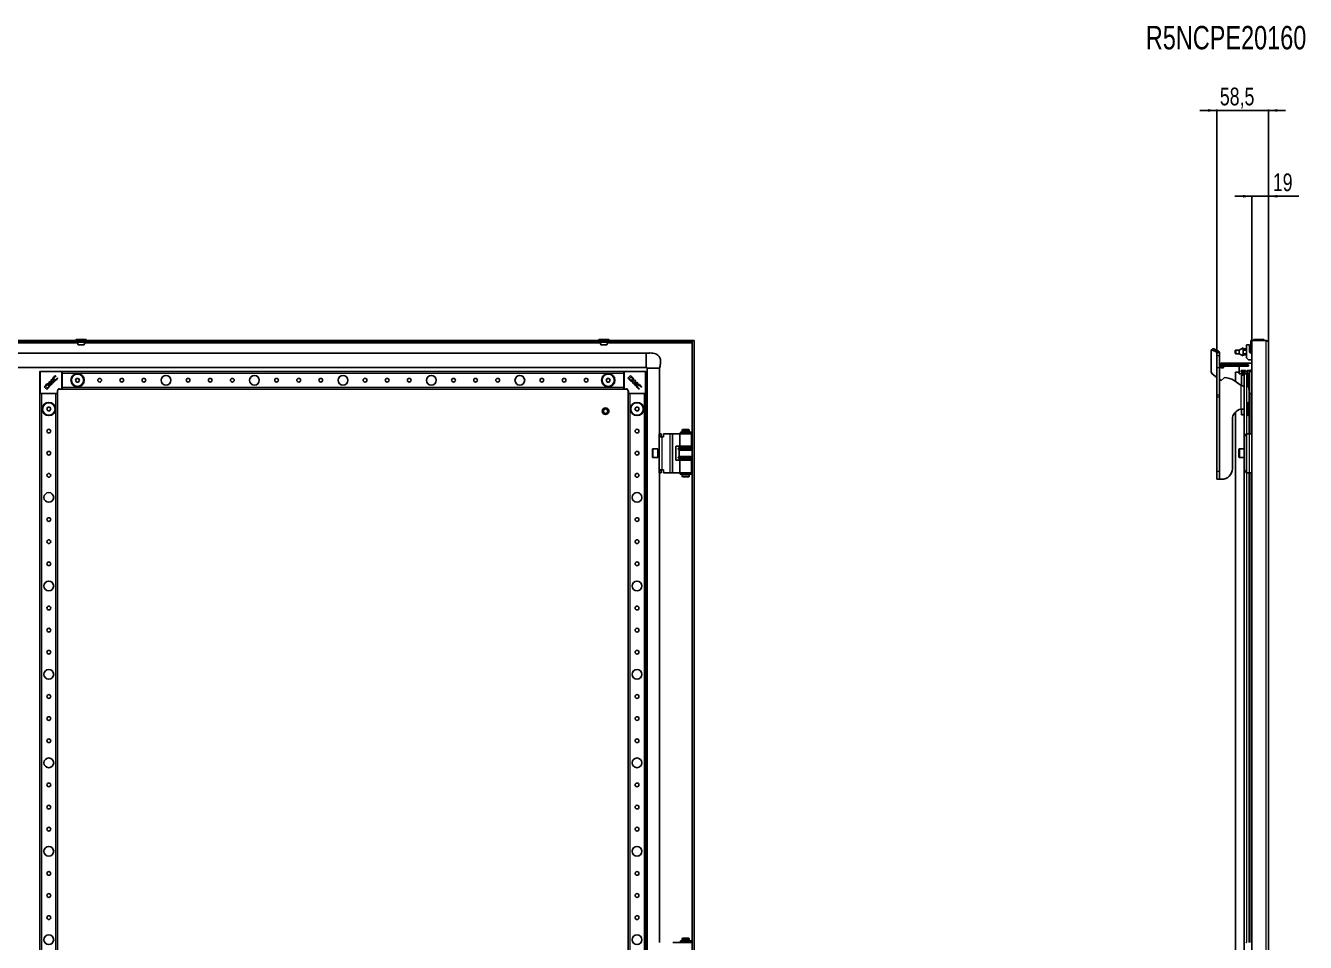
# Model space of a CAD drawing. Header units: millimetres. Extents: x -1685 to 3654, y -1920 to 1219.
# Drawn here: x -503 to 944, y 183 to 1219 of the extents above; entities that cross this region are included whole.
import ezdxf

# ---------------------------------------------------------------- set-up
doc = ezdxf.new("R2010")
doc.units = ezdxf.units.MM
doc.layers.add('FORMAT', color=7, linetype='Continuous')
doc.styles.add('SLDTEXTSTYLE0', font='TXT', dxfattribs={"width": 0.75})
doc.dimstyles.new('SLDDIMSTYLE1', dxfattribs={"dimtxt": 20, "dimasz": 10, "dimexe": 0, "dimexo": 0.0625, "dimgap": 5, "dimtad": 2, "dimdec": 1, "dimrnd": 1e-09, "dimzin": 12, "dimdsep": 46, "dimtxsty": 'SLDTEXTSTYLE0', "dimsah": 1, "dimcen": 0.09, "dimadec": 0, "dimazin": 3, "dimtfac": 1, "dimtmove": 0, "dimatfit": 0, "dimfxl": 0, "dimfrac": 2, "dimtolj": 1, "dimtzin": 12, "dimarcsym": 0})

# ---------------------------------------------------------------- blocks, each defined once
blk = doc.blocks.new('_D_4')
at = {"layer": 'FORMAT'}
for p, q in [((843.9, 1123.3), (824.7, 1123.3)), ((843.9, 801.4), (843.9, 1124.3)), ((843.9, 1123.3), (902.4, 1123.3)), ((902.4, 860.7), (902.4, 1124.3)), ((902.4, 1123.3), (921.6, 1123.3))]:
    blk.add_line(p, q, dxfattribs=at)
for points in [[(843.9, 1123.3), (833.9, 1124.9), (833.9, 1121.8)], [(902.4, 1123.3), (912.4, 1121.8), (912.4, 1124.9)]]:
    blk.add_solid(points, dxfattribs=at)
at = {"layer": 'FORMAT', "insert": (847.3, 1149.1), "char_height": 20, "attachment_point": 1, "style": 'SLDTEXTSTYLE0'}
blk.add_mtext('58,5', dxfattribs=at)
blk = doc.blocks.new('_D_5')
at = {"layer": 'FORMAT'}
for p, q in [((883.4, 863.3), (883.4, 1027.3)), ((902.4, 860.7), (902.4, 1027.3)), ((883.4, 1026.3), (864.2, 1026.3)), ((883.4, 1026.3), (902.4, 1026.3)), ((902.4, 1026.3), (936.7, 1026.3))]:
    blk.add_line(p, q, dxfattribs=at)
for points in [[(883.4, 1026.3), (873.4, 1027.9), (873.4, 1024.8)], [(902.4, 1026.3), (912.4, 1024.8), (912.4, 1027.9)]]:
    blk.add_solid(points, dxfattribs=at)
at = {"layer": 'FORMAT', "insert": (907.2, 1052.1), "char_height": 20, "attachment_point": 1, "style": 'SLDTEXTSTYLE0'}
blk.add_mtext('19', dxfattribs=at)

msp = doc.modelspace()

# ---------------------------------------------------------------- linework, layer by layer
at = {"color": 7, "linetype": 'Continuous', "lineweight": 25}
for p, q in [((250.61, 863.33), (-539.79, 863.33)), ((250.61, 861.33), (-539.79, 861.33)), ((-445.84, 864.08), (-445.84, 863.33)), ((-445.59, 864.33), (-434.59, 864.33)), ((-434.34, 863.33), (-434.34, 864.08)), ((145.16, 864.08), (145.16, 863.33)), ((145.41, 864.33), (153.92, 864.33)), ((153.92, 864.33), (156.41, 864.33)), ((156.66, 863.33), (156.66, 864.08)), ((250.51, 861.33), (250.31, 860.73)), ((250.61, 861.33), (250.61, 863.33)), ((252.91, 863.33), (250.91, 863.33)), ((250.91, -1091.67), (250.91, 863.33)), ((252.91, -1091.67), (252.91, 863.33)), ((839.92, 853.85), (837.79, 852.79)), ((840.36, 853.82), (845.86, 851.07)), ((869.3, 852.38), (873.8, 854.87)), ((873.8, 852.31), (873.8, 854.87)), ((873.8, 853.87), (877.3, 853.87)), ((877.3, 843.83), (877.3, 858.33)), ((877.3, 858.33), (880.8, 858.33)), ((880.8, 858.33), (880.8, 850.6)), ((882.4, 861.33), (882.4, 863.33)), ((883.4, 863.33), (882.4, 863.33)), ((883.4, 861.33), (882.4, 861.33)), ((882.4, 861.33), (882.4, 850.69)), ((883.4, -1091.67), (883.4, 863.33)), ((899.8, 863.33), (883.4, 863.33)), ((885.65, 864.08), (885.65, 863.33)), ((885.9, 864.33), (886.8, 864.33)), ((886.8, 864.33), (896.9, 864.33)), ((897.15, 863.33), (897.15, 864.08)), ((902.4, 860.73), (902.4, -1089.07)), ((-534.09, 848.83), (198.91, 848.83)), ((837.53, 827.77), (837.53, 852.25)), ((838.24, 852.76), (843.74, 850.01)), ((843.92, 849.8), (843.92, 845.79)), ((843.92, 845.79), (843.92, 832.28)), ((846.92, 849.8), (846.92, 845.79)), ((846.92, 845.79), (846.92, 832.28)), ((864.8, 848.86), (864.8, 851.88)), ((865.3, 852.38), (869.3, 852.38)), ((865.3, 848.36), (869.3, 848.36)), ((869.3, 848.36), (869.3, 852.38)), ((869.3, 848.36), (873.8, 845.87)), ((873.8, 852.37), (877.3, 852.37)), ((873.8, 848.43), (873.8, 852.31)), ((873.8, 845.87), (873.8, 848.43)), ((873.8, 848.37), (877.3, 848.37)), ((873.8, 846.87), (877.3, 846.87)), ((879.8, 841.33), (877.3, 843.83)), ((883.4, 841.33), (879.8, 841.33)), ((881.89, 849.16), (883.4, 848.73)), ((882.4, 850.69), (883.4, 849.36)), ((198.91, 832.83), (-531.34, 832.83)), ((-486.59, 803.63), (-486.59, 828.03)), ((-486.29, 828.33), (-461.89, 828.33)), ((-461.59, 828.33), (173.41, 828.33)), ((-461.59, 828.03), (-461.59, 828.33)), ((-461.59, 828.03), (-461.59, 827.38)), ((-461.59, 826.33), (-461.59, 827.38)), ((-461.59, 810.33), (-461.59, 826.33)), ((173.41, 828.03), (173.41, 828.33)), ((173.41, 827.38), (173.41, 828.03)), ((173.41, 826.33), (173.41, 827.38)), ((173.41, 810.33), (173.41, 826.33)), ((173.71, 828.33), (198.11, 828.33)), ((198.41, 828.03), (198.41, 803.63)), ((199.91, -1060.17), (199.91, 831.83)), ((213.91, 757.83), (213.91, 831.83)), ((843.74, 821.49), (838.62, 825.54)), ((843.92, 832.28), (843.92, 801.38)), ((846.92, 832.28), (846.92, 801.38)), ((848.3, 835.83), (848.3, 837.53)), ((848.3, 837.53), (883.4, 837.53)), ((848.3, 834.33), (848.3, 835.83)), ((848.3, 835.83), (850.3, 835.83)), ((848.3, 832.53), (848.3, 834.33)), ((850.3, 834.33), (848.3, 834.33)), ((851.3, 832.53), (848.3, 832.53)), ((850.3, 835.83), (850.3, 834.33)), ((877.8, 835.83), (850.3, 835.83)), ((877.8, 834.33), (850.3, 834.33)), ((851.3, 834.33), (851.3, 832.53)), ((869.3, 827.33), (864.9, 827.33)), ((864.9, 827.33), (864.9, 817.02)), ((869.3, 825.53), (869.3, 834.33)), ((878.3, 825.53), (869.3, 825.53)), ((871.3, 827.53), (871.3, 829.53)), ((871.3, 829.53), (876.3, 829.53)), ((876.3, 827.53), (871.3, 827.53)), ((874.9, 825.53), (874.9, -1026.43)), ((876.3, 829.53), (876.3, 827.53)), ((877.8, 834.33), (877.8, 835.83)), ((877.8, 835.83), (879.8, 835.83)), ((879.8, 834.33), (877.8, 834.33)), ((881.15, 829.53), (878.3, 829.53)), ((878.3, 829.53), (878.3, 825.53)), ((878.9, 825.83), (878.4, 825.33)), ((878.4, 811.33), (878.4, 825.33)), ((880.4, 825.83), (878.9, 825.83)), ((878.9, 825.83), (878.9, 810.83)), ((879.8, 835.83), (879.8, 834.33)), ((880.4, 803.63), (880.4, 828.03)), ((880.7, 828.33), (883.4, 828.33)), ((883.4, 830.18), (881.15, 829.53)), ((-479.95, 812.93), (-481.94, 810.94)), ((-481.94, 810.94), (-478.98, 807.98)), ((-479.69, 812.38), (-480.42, 811.64)), ((-480.42, 811.64), (-478.23, 809.46)), ((-475.89, 816.99), (-476.93, 815.94)), ((-476.93, 815.94), (-473.98, 812.98)), ((-474.5, 815.6), (-475.89, 816.99)), ((-474.01, 818.87), (-474.5, 815.6)), ((-474.16, 815.28), (-471.5, 815.46)), ((-472.92, 814.04), (-474.16, 815.28)), ((-473.21, 819.66), (-474.01, 818.87)), ((-473.98, 812.98), (-472.92, 814.04)), ((-473.69, 816.57), (-473.21, 819.66)), ((-470.21, 816.74), (-473.69, 816.57)), ((-471.5, 815.46), (-470.21, 816.74)), ((-468.65, 822.79), (-468.98, 823.47)), ((-468.79, 822.65), (-468.65, 822.79)), ((-466.84, 821.22), (-466.94, 821.11)), ((-466.59, 820.71), (-466.84, 821.22)), ((-461.59, 809.28), (-461.59, 810.33)), ((-445.24, 820.33), (-446.39, 818.33)), ((-446.39, 818.33), (-445.24, 816.33)), ((-442.93, 820.33), (-445.24, 820.33)), ((-445.24, 816.33), (-442.93, 816.33)), ((-441.78, 818.33), (-442.93, 820.33)), ((-442.93, 816.33), (-441.78, 818.33)), ((154.76, 820.33), (153.61, 818.33)), ((153.61, 818.33), (154.76, 816.33)), ((157.07, 820.33), (154.76, 820.33)), ((154.76, 816.33), (157.07, 816.33)), ((158.22, 818.33), (157.07, 820.33)), ((157.07, 816.33), (158.22, 818.33)), ((173.41, 809.28), (173.41, 810.33)), ((181.02, 823.68), (178.06, 820.72)), ((178.06, 820.72), (179.95, 818.84)), ((181.72, 822.16), (179.54, 819.98)), ((179.54, 819.98), (180.22, 819.32)), ((179.95, 818.84), (179.97, 818.82)), ((183.01, 821.69), (181.02, 823.68)), ((182.47, 821.44), (181.72, 822.16)), ((186.02, 818.68), (183.07, 815.72)), ((183.07, 815.72), (184.12, 814.66)), ((184.12, 814.66), (185.37, 815.91)), ((185.37, 815.91), (185.54, 813.25)), ((185.54, 813.25), (186.83, 811.96)), ((185.68, 816.24), (187.07, 817.63)), ((188.95, 815.76), (185.68, 816.24)), ((187.07, 817.63), (186.02, 818.68)), ((186.65, 815.43), (189.74, 814.96)), ((186.83, 811.96), (186.65, 815.43)), ((189.74, 814.96), (188.95, 815.76)), ((192.73, 810.53), (192.87, 810.39)), ((192.87, 810.39), (193.56, 810.73)), ((848.51, 817.69), (847.22, 819.09)), ((852.45, 821.33), (848.51, 817.69)), ((871.3, 812.53), (863.55, 817.97)), ((874.9, 824.18), (871.9, 824.18)), ((871.9, 824.18), (871.9, 823.64)), ((871.9, 823.64), (871.9, 812.36)), ((874.6, 811.33), (874.9, 811.33)), ((878.4, 811.33), (878.9, 810.83)), ((878.9, 810.83), (880.2, 810.83)), ((880.18, 817.27), (880.2, 817.27)), ((880.4, 814.05), (880.18, 814.05)), ((880.2, 823.68), (880.4, 823.68)), ((880.2, 821.69), (880.2, 823.68)), ((880.2, 821.69), (880.4, 821.69)), ((880.2, 819.72), (880.2, 821.69)), ((880.2, 819.72), (880.4, 819.72)), ((880.2, 818.68), (880.4, 818.68)), ((880.2, 817.63), (880.2, 818.68)), ((880.2, 817.63), (880.4, 817.63)), ((880.2, 816.24), (880.2, 817.63)), ((880.2, 816.24), (880.4, 816.24)), ((880.2, 815.76), (880.2, 816.24)), ((880.2, 814.96), (880.2, 815.76)), ((880.2, 815.76), (880.4, 815.76)), ((880.2, 814.96), (880.4, 814.96)), ((880.2, 814.18), (880.2, 814.96)), ((880.2, 810.73), (880.4, 810.73)), ((880.2, 810.39), (880.2, 810.73)), ((880.2, 810.39), (880.4, 810.39)), ((880.2, 809.72), (880.2, 810.39)), ((-486.59, -1031.67), (-486.59, 803.33)), ((-486.29, 803.33), (-486.59, 803.33)), ((-485.64, 803.33), (-486.29, 803.33)), ((-484.59, 803.33), (-485.64, 803.33)), ((-468.59, 803.33), (-484.59, 803.33)), ((-478.98, 807.98), (-477.09, 809.87)), ((-478.23, 809.46), (-477.58, 810.14)), ((-477.09, 809.87), (-477.07, 809.89)), ((-467.53, 803.33), (-468.59, 803.33)), ((-466.89, 803.33), (-467.53, 803.33)), ((-466.59, 803.33), (-466.89, 803.33)), ((-466.59, 806.33), (-466.59, 803.63)), ((-466.59, -1031.67), (-466.59, 803.33)), ((-461.89, 808.33), (-464.59, 808.33)), ((-461.59, 809.28), (-461.59, 808.63)), ((-461.59, 808.33), (-461.59, 808.63)), ((-461.59, 808.33), (173.41, 808.33)), ((173.41, 808.63), (173.41, 809.28)), ((173.41, 808.33), (173.41, 808.63)), ((176.41, 808.33), (173.71, 808.33)), ((178.41, 803.63), (178.41, 806.33)), ((178.41, 803.33), (178.41, -1031.67)), ((178.41, 803.33), (178.71, 803.33)), ((179.36, 803.33), (178.71, 803.33)), ((179.36, 803.33), (180.41, 803.33)), ((180.41, 803.33), (196.41, 803.33)), ((190.79, 808.33), (191.3, 808.58)), ((191.3, 808.58), (191.19, 808.69)), ((196.41, 803.33), (197.47, 803.33)), ((198.11, 803.33), (197.47, 803.33)), ((198.11, 803.33), (198.41, 803.33)), ((198.41, 803.33), (198.41, -1031.67)), ((843.92, 801.38), (843.92, 799.38)), ((843.92, 799.38), (843.92, 715.33)), ((846.92, 801.38), (846.92, 799.38)), ((846.92, 799.38), (846.92, 715.33)), ((880.2, 809.72), (880.4, 809.72)), ((880.2, 808.69), (880.4, 808.69)), ((880.2, 808.58), (880.2, 808.69)), ((880.2, 808.58), (880.4, 808.58)), ((880.2, 808.33), (880.2, 808.58)), ((880.2, 807.98), (880.2, 808.33)), ((880.2, 808.33), (880.4, 808.33)), ((880.2, 807.98), (880.4, 807.98)), ((880.4, 803.33), (880.4, 757.83)), ((880.4, 803.33), (880.7, 803.33)), ((881.35, 803.33), (880.7, 803.33)), ((881.35, 803.33), (882.4, 803.33)), ((882.4, 803.33), (883.4, 803.33)), ((-477.74, 787.83), (-478.89, 785.83)), ((-478.89, 785.83), (-477.74, 783.83)), ((-475.43, 787.83), (-477.74, 787.83)), ((-477.74, 783.83), (-475.43, 783.83)), ((-474.28, 785.83), (-475.43, 787.83)), ((-475.43, 783.83), (-474.28, 785.83)), ((187.26, 787.83), (186.11, 785.83)), ((186.11, 785.83), (187.26, 783.83)), ((189.57, 787.83), (187.26, 787.83)), ((187.26, 783.83), (189.57, 783.83)), ((190.72, 785.83), (189.57, 787.83)), ((189.57, 783.83), (190.72, 785.83)), ((864.9, 782.44), (864.9, -1010.78)), ((874.9, 785.58), (871.9, 785.58)), ((871.9, 785.58), (871.9, 779.43)), ((878.9, 793.33), (878.4, 792.83)), ((878.4, 778.83), (878.4, 792.83)), ((880.4, 793.33), (878.9, 793.33)), ((878.9, 793.33), (878.9, 778.33)), ((861.51, 718.33), (861.51, 773.83)), ((871.9, 779.43), (871.9, 779.29)), ((871.9, 779.29), (874.9, 779.29)), ((878.4, 778.83), (878.9, 778.33)), ((878.9, 778.33), (880.4, 778.33)), ((213.36, 757.33), (213.36, 757.83)), ((213.36, 757.83), (215.86, 757.83)), ((213.36, 755.33), (213.36, 757.33)), ((213.36, 754.83), (213.36, 755.33)), ((215.86, 754.83), (213.36, 754.83)), ((213.36, 754.83), (213.36, 754.53)), ((213.36, 754.53), (216.36, 754.53)), ((213.36, 754.53), (213.36, 717.13)), ((215.86, 757.83), (215.86, 757.33)), ((215.86, 755.33), (215.86, 757.33)), ((215.86, 755.33), (215.86, 754.83)), ((215.86, 754.53), (215.86, 754.83)), ((218.36, 754.53), (216.36, 754.53)), ((225.36, 757.83), (218.36, 757.83)), ((218.36, 754.53), (218.36, 757.83)), ((225.36, 757.83), (228.36, 757.83)), ((228.36, 757.83), (228.36, 713.83)), ((228.86, 757.83), (228.36, 757.83)), ((236.96, 757.83), (228.86, 757.83)), ((236.96, 757.83), (236.96, 743.83)), ((236.96, 757.83), (249.86, 757.83)), ((237.47, 759.53), (237.47, 758.63)), ((237.49, 759.53), (237.47, 759.53)), ((237.49, 758.63), (237.47, 758.63)), ((237.49, 759.53), (237.49, 758.63)), ((237.57, 759.53), (237.49, 759.53)), ((237.57, 758.63), (237.49, 758.63)), ((250.56, 759.53), (237.57, 759.53)), ((250.56, 758.63), (237.57, 758.63)), ((239.99, 762.58), (239.41, 761.58)), ((239.41, 761.58), (239.41, 759.58)), ((247.41, 761.58), (239.41, 761.58)), ((239.41, 759.58), (247.41, 759.58)), ((239.41, 758.58), (239.41, 757.83)), ((239.41, 758.58), (247.41, 758.58)), ((239.91, 759.58), (239.91, 759.53)), ((239.91, 758.63), (239.91, 758.58)), ((239.99, 762.58), (246.84, 762.58)), ((247.41, 761.58), (246.84, 762.58)), ((246.91, 759.53), (246.91, 759.58)), ((246.91, 758.58), (246.91, 758.63)), ((247.41, 759.58), (247.41, 761.58)), ((247.41, 757.83), (247.41, 758.58)), ((249.86, 743.83), (249.86, 757.83)), ((250.56, 758.63), (250.56, 759.53)), ((876.85, 755.33), (876.85, 757.33)), ((877.35, 757.83), (877.35, 713.83)), ((877.35, 757.83), (880.35, 757.83)), ((880.35, 757.83), (883.4, 757.83)), ((205.86, 735.83), (205.86, 740.23)), ((211.86, 740.83), (206.46, 740.83)), ((211.86, 735.83), (211.86, 740.83)), ((213.36, 738.83), (212.11, 738.83)), ((232.36, 728.33), (232.36, 743.33)), ((232.86, 743.83), (236.96, 743.83)), ((235.91, 742.23), (235.21, 741.55)), ((235.21, 740.12), (235.91, 739.43)), ((235.91, 742.83), (235.91, 742.23)), ((235.91, 742.83), (250.91, 742.83)), ((250.91, 742.23), (235.91, 742.23)), ((235.91, 739.43), (235.91, 732.23)), ((250.91, 739.43), (235.91, 739.43)), ((249.86, 743.83), (236.96, 743.83)), ((239.41, 743.83), (239.41, 742.83)), ((247.41, 742.83), (247.41, 743.83)), ((868.9, 734.79), (868.9, 740.23)), ((874.9, 740.83), (869.5, 740.83)), ((205.86, 731.43), (205.86, 735.83)), ((206.46, 730.83), (211.86, 730.83)), ((211.86, 730.83), (211.86, 735.83)), ((212.11, 732.83), (213.36, 732.83)), ((236.96, 727.83), (232.86, 727.83)), ((235.91, 732.23), (235.21, 731.55)), ((235.21, 730.12), (235.91, 729.43)), ((250.91, 732.23), (235.91, 732.23)), ((235.91, 729.43), (235.91, 728.83)), ((250.91, 729.43), (235.91, 729.43)), ((235.91, 728.83), (250.91, 728.83)), ((236.96, 727.83), (236.96, 713.83)), ((236.96, 727.83), (249.86, 727.83)), ((239.41, 728.83), (239.41, 727.83)), ((247.41, 727.83), (247.41, 728.83)), ((249.86, 713.83), (249.86, 727.83)), ((868.9, 731.43), (868.9, 734.79)), ((869.5, 730.83), (874.9, 730.83)), ((216.36, 717.13), (213.36, 717.13)), ((213.36, 717.13), (213.36, 716.83)), ((213.36, 716.33), (213.36, 716.83)), ((213.36, 716.83), (215.86, 716.83)), ((213.36, 714.33), (213.36, 716.33)), ((213.36, 713.83), (213.36, 714.33)), ((215.86, 713.83), (213.36, 713.83)), ((213.91, 182.83), (213.91, 713.83)), ((215.86, 716.83), (215.86, 717.13)), ((215.86, 716.83), (215.86, 716.33)), ((215.86, 714.33), (215.86, 716.33)), ((215.86, 714.33), (215.86, 713.83)), ((218.36, 717.13), (216.36, 717.13)), ((218.36, 713.83), (218.36, 717.13)), ((218.36, 713.83), (225.36, 713.83)), ((228.36, 713.83), (225.36, 713.83)), ((228.36, 713.83), (228.86, 713.83)), ((228.86, 713.83), (236.96, 713.83)), ((249.86, 713.83), (236.96, 713.83)), ((237.04, 713.03), (237.04, 712.13)), ((237.1, 713.03), (237.04, 713.03)), ((237.1, 712.13), (237.04, 712.13)), ((250.56, 713.03), (237.1, 713.03)), ((250.56, 712.13), (237.1, 712.13)), ((239.41, 713.83), (239.41, 713.08)), ((239.41, 713.08), (247.41, 713.08)), ((239.41, 712.08), (239.41, 710.08)), ((239.41, 712.08), (247.41, 712.08)), ((239.41, 710.08), (239.99, 709.08)), ((239.41, 710.08), (243.95, 710.08)), ((239.91, 713.08), (239.91, 713.03)), ((239.91, 712.13), (239.91, 712.08)), ((243.87, 709.08), (239.99, 709.08)), ((246.84, 709.08), (243.87, 709.08)), ((243.95, 710.08), (247.41, 710.08)), ((246.84, 709.08), (247.41, 710.08)), ((246.91, 713.03), (246.91, 713.08)), ((246.91, 712.08), (246.91, 712.13)), ((247.41, 713.08), (247.41, 713.83)), ((247.41, 710.08), (247.41, 712.08)), ((250.56, 712.13), (250.56, 713.03)), ((843.92, 715.33), (843.92, 706.36)), ((846.92, 715.33), (846.92, 706.36)), ((876.85, 714.33), (876.85, 716.33)), ((880.35, 713.83), (877.35, 713.83)), ((883.4, 713.83), (880.35, 713.83)), ((880.4, 713.83), (880.4, 182.83)), ((846.92, 706.36), (843.92, 706.36)), ((844.88, 706.33), (847, 706.33)), ((847.22, 706.33), (847, 706.33)), ((847.22, 706.33), (849.51, 706.33)), ((236.96, 182.83), (228.86, 182.83)), ((236.96, 182.83), (249.86, 182.83)), ((237.47, 184.53), (237.47, 183.63)), ((237.49, 184.53), (237.47, 184.53)), ((237.49, 183.63), (237.47, 183.63)), ((237.49, 184.53), (237.49, 183.63)), ((237.57, 184.53), (237.49, 184.53)), ((237.57, 183.63), (237.49, 183.63)), ((250.56, 184.53), (237.57, 184.53)), ((250.56, 183.63), (237.57, 183.63)), ((239.99, 187.58), (239.41, 186.58)), ((239.41, 186.58), (239.41, 184.58)), ((247.41, 186.58), (239.41, 186.58)), ((239.41, 184.58), (247.41, 184.58)), ((239.41, 183.58), (239.41, 182.83)), ((239.41, 183.58), (247.41, 183.58)), ((239.91, 184.58), (239.91, 184.53)), ((239.91, 183.63), (239.91, 183.58)), ((239.99, 187.58), (246.84, 187.58)), ((247.41, 186.58), (246.84, 187.58)), ((246.91, 184.53), (246.91, 184.58)), ((246.91, 183.58), (246.91, 183.63)), ((247.41, 184.58), (247.41, 186.58)), ((247.41, 182.83), (247.41, 183.58)), ((250.56, 183.63), (250.56, 184.53))]:
    msp.add_line(p, q, dxfattribs=at)
at = {"color": 8, "linetype": 'Continuous', "lineweight": 18}
for p, q in [((-539.49, 860.73), (-444.06, 860.73)), ((-434.34, 864.08), (-445.84, 864.08)), ((-436.11, 860.73), (146.94, 860.73)), ((154.06, 864.08), (145.16, 864.08)), ((156.66, 864.08), (154.06, 864.08)), ((154.88, 860.73), (250.31, 860.73)), ((250.31, 860.73), (250.31, 759.53)), ((840.36, 853.82), (838.24, 852.76)), ((886.59, 864.08), (885.65, 864.08)), ((897.15, 864.08), (886.59, 864.08)), ((899.8, -1091.67), (899.8, 863.33)), ((843.74, 850.01), (845.86, 851.07)), ((843.74, 821.49), (843.74, 850.01)), ((843.92, 849.8), (846.92, 849.8)), ((846.92, 845.79), (843.92, 845.79)), ((865.3, 852.38), (865.3, 848.36)), ((-486.29, 828.03), (-486.59, 828.03)), ((-486.29, 828.03), (-486.29, 828.33)), ((-486.29, 828.03), (-486.29, 803.63)), ((-461.89, 828.03), (-486.29, 828.03)), ((-461.89, 828.33), (-461.89, 828.03)), ((-461.89, 808.63), (-461.89, 828.03)), ((-461.59, 828.03), (-461.89, 828.03)), ((-461.59, 826.33), (173.41, 826.33)), ((173.71, 828.03), (173.41, 828.03)), ((173.71, 828.03), (173.71, 828.33)), ((173.71, 828.03), (173.71, 808.63)), ((198.11, 828.03), (173.71, 828.03)), ((198.11, 828.03), (198.11, 828.33)), ((198.11, 803.63), (198.11, 828.03)), ((198.11, 828.03), (198.41, 828.03)), ((846.92, 832.28), (843.92, 832.28)), ((874.3, 825.53), (874.3, 824.18)), ((877.5, 825.53), (877.5, 757.83)), ((880.4, 828.03), (880.7, 828.03)), ((880.7, 828.33), (880.7, 828.03)), ((883.4, 828.03), (880.7, 828.03)), ((880.7, 828.03), (880.7, 803.63)), ((-461.59, 810.33), (173.41, 810.33)), ((847.22, 706.33), (847.22, 819.09)), ((871.3, 785.69), (871.3, 812.53)), ((874.9, 823.64), (871.9, 823.64)), ((880.2, 812.46), (880.4, 812.46)), ((-486.29, 803.63), (-486.59, 803.63)), ((-486.29, 803.63), (-466.89, 803.63)), ((-486.29, 803.63), (-486.29, 803.33)), ((-484.59, -1031.67), (-484.59, 803.33)), ((-468.59, -1031.67), (-468.59, 803.33)), ((-466.89, 803.63), (-466.89, 806.33)), ((-466.59, 806.33), (-466.89, 806.33)), ((-466.89, 803.63), (-466.89, 803.33)), ((-466.59, 803.63), (-466.89, 803.63)), ((-464.59, 808.63), (-461.89, 808.63)), ((-464.59, 808.33), (-464.59, 808.63)), ((-461.89, 808.63), (-461.89, 808.33)), ((-461.59, 808.63), (-461.89, 808.63)), ((173.71, 808.63), (173.41, 808.63)), ((173.71, 808.63), (176.41, 808.63)), ((173.71, 808.33), (173.71, 808.63)), ((176.41, 808.33), (176.41, 808.63)), ((178.41, 806.33), (178.71, 806.33)), ((178.71, 803.63), (178.41, 803.63)), ((178.71, 806.33), (178.71, 803.63)), ((178.71, 803.63), (198.11, 803.63)), ((178.71, 803.33), (178.71, 803.63)), ((180.41, 803.33), (180.41, -1031.67)), ((196.41, 803.33), (196.41, -1031.67)), ((198.11, 803.33), (198.11, 803.63)), ((198.41, 803.63), (198.11, 803.63)), ((846.92, 801.38), (843.92, 801.38)), ((846.92, 799.38), (843.92, 799.38)), ((880.7, 803.63), (880.4, 803.63)), ((880.7, 803.63), (883.4, 803.63)), ((880.7, 803.63), (880.7, 803.33)), ((882.4, 803.33), (882.4, 757.83)), ((874.9, 779.43), (871.9, 779.43)), ((874.3, 779.29), (874.3, 740.83)), ((215.86, 757.33), (213.36, 757.33)), ((213.36, 755.33), (215.86, 755.33)), ((216.36, 754.53), (216.36, 717.13)), ((225.36, 757.83), (225.36, 713.83)), ((228.86, 713.83), (228.86, 757.83)), ((237.57, 758.63), (237.57, 759.53)), ((250.31, 758.63), (250.31, 742.83)), ((880.35, 757.83), (880.35, 713.83)), ((206.46, 740.83), (206.46, 735.83)), ((212.11, 738.83), (212.11, 732.83)), ((250.91, 741.55), (235.21, 741.55)), ((250.91, 740.12), (235.21, 740.12)), ((869.5, 740.83), (869.5, 734.65)), ((206.46, 735.83), (206.46, 730.83)), ((250.91, 731.55), (235.21, 731.55)), ((250.91, 730.12), (235.21, 730.12)), ((250.31, 728.83), (250.31, 713.03)), ((869.5, 734.65), (869.5, 730.83)), ((874.3, 730.83), (874.3, 165.83)), ((215.86, 716.33), (213.36, 716.33)), ((213.36, 714.33), (215.86, 714.33)), ((237.1, 712.13), (237.1, 713.03)), ((250.31, 712.13), (250.31, 184.53)), ((846.92, 715.33), (843.92, 715.33)), ((877.5, 713.83), (877.5, 182.83)), ((882.4, 713.83), (882.4, 182.83)), ((237.57, 183.63), (237.57, 184.53)), ((250.31, 183.63), (250.31, 167.83))]:
    msp.add_line(p, q, dxfattribs=at)
at = {"color": 7, "linetype": 'Continuous', "lineweight": 25, "flags": 128}
msp.add_lwpolyline([(837.53, 852.25), (837.55, 852.41), (837.59, 852.55), (837.65, 852.67), (837.74, 852.76), (837.85, 852.81), (837.97, 852.83), (838.1, 852.82), (838.24, 852.76)], dxfattribs=at)
at = {"color": 7, "linetype": 'Continuous', "lineweight": 25}
for centre, radius in [((-444.09, 818.33), 7.5), ((-444.09, 818.33), 7), ((155.91, 818.33), 7.5), ((155.91, 818.33), 7), ((-419.09, 818.33), 2.1), ((-394.09, 818.33), 2.1), ((-369.09, 818.33), 2.1), ((-344.09, 818.33), 5.5), ((-319.09, 818.33), 2.1), ((-294.09, 818.33), 2.1), ((-269.09, 818.33), 2.1), ((-244.09, 818.33), 5.5), ((-219.09, 818.33), 2.1), ((-194.09, 818.33), 2.1), ((-169.09, 818.33), 2.1), ((-144.09, 818.33), 5.5), ((-119.09, 818.33), 2.1), ((-94.09, 818.33), 2.1), ((-69.09, 818.33), 2.1), ((-44.09, 818.33), 5.5), ((-19.09, 818.33), 2.1), ((5.91, 818.33), 2.1), ((30.91, 818.33), 2.1), ((55.91, 818.33), 5.5), ((80.91, 818.33), 2.1), ((105.91, 818.33), 2.1), ((130.91, 818.33), 2.1), ((-476.59, 785.83), 7.5), ((-476.59, 785.83), 7), ((152.91, 783.33), 3.75), ((152.91, 783.33), 3), ((152.91, 783.33), 2.5), ((188.41, 785.83), 7.5), ((188.41, 785.83), 7), ((-476.59, 760.83), 2.1), ((188.41, 760.83), 2.1), ((-476.59, 735.83), 2.1), ((188.41, 735.83), 2.1), ((-476.59, 710.83), 2.1), ((188.41, 710.83), 2.1), ((-476.59, 685.83), 5.5), ((188.41, 685.83), 5.5), ((-476.59, 660.83), 2.1), ((188.41, 660.83), 2.1), ((-476.59, 635.83), 2.1), ((188.41, 635.83), 2.1), ((-476.59, 610.83), 2.1), ((188.41, 610.83), 2.1), ((-476.59, 585.83), 5.5), ((188.41, 585.83), 5.5), ((-476.59, 560.83), 2.1), ((188.41, 560.83), 2.1), ((-476.59, 535.83), 2.1), ((188.41, 535.83), 2.1), ((-476.59, 510.83), 2.1), ((188.41, 510.83), 2.1), ((-476.59, 485.83), 5.5), ((188.41, 485.83), 5.5), ((-476.59, 460.83), 2.1), ((188.41, 460.83), 2.1), ((-476.59, 435.83), 2.1), ((188.41, 435.83), 2.1), ((-476.59, 410.83), 2.1), ((188.41, 410.83), 2.1), ((-476.59, 385.83), 5.5), ((188.41, 385.83), 5.5), ((-476.59, 360.83), 2.1), ((188.41, 360.83), 2.1), ((-476.59, 335.83), 2.1), ((188.41, 335.83), 2.1), ((-476.59, 310.83), 2.1), ((188.41, 310.83), 2.1), ((-476.59, 285.83), 5.5), ((188.41, 285.83), 5.5), ((-476.59, 260.83), 2.1), ((188.41, 260.83), 2.1), ((-476.59, 235.83), 2.1), ((188.41, 235.83), 2.1), ((-476.59, 210.83), 2.1), ((188.41, 210.83), 2.1), ((-476.59, 185.83), 5.5), ((188.41, 185.83), 5.5)]:
    msp.add_circle(centre, radius, dxfattribs=at)
for centre, radius, start, end in [((-445.59, 864.08), 0.25, 90, 180), ((-443.2, 858.83), 0.5, 195.31604, 270.02276), ((-436.97, 858.83), 0.5, 269.99815, 345.40011), ((-434.59, 864.08), 0.25, 0, 90), ((145.41, 864.08), 0.25, 90, 180), ((147.8, 858.83), 0.5, 195.24646, 270.04596), ((154.03, 858.83), 0.5, 269.96367, 344.83397), ((156.41, 864.08), 0.25, 0, 90), ((840.11, 853.4), 0.489, 59.11421, 113.61803), ((885.9, 864.08), 0.25, 90, 180), ((896.9, 864.08), 0.25, 0, 90), ((843.65, 849.76), 0.266, 8.41625, 70.8623), ((845.34, 849.57), 1.59, 8.41625, 70.8623), ((865.3, 851.88), 0.5, 90, 180), ((865.3, 848.86), 0.5, 180, 270), ((882.3, 850.6), 1.5, 180, 254), ((-486.29, 828.03), 0.3, 90, 180), ((-461.89, 828.03), 0.3, 0, 90), ((173.71, 828.03), 0.3, 90, 180), ((198.11, 828.03), 0.3, 0, 90), ((840.54, 827.85), 3.01, 181.68734, 230.32891), ((880.7, 828.03), 0.3, 90, 180), ((-476.29, 809.72), 4.87, 110.34448, 138.77765), ((-475.51, 807.91), 6.12, 126.98881, 133.07444), ((-469.08, 820.33), 1.97, 128.45405, 215.887), ((-469.51, 820.74), 1.94, 233.30966, 322.34638), ((177.99, 817.26), 6.12, 36.98881, 43.07444), ((179.81, 818.03), 4.87, 20.34448, 48.77765), ((190.82, 811.26), 1.94, 143.30966, 232.34638), ((190.42, 810.82), 1.97, 38.45405, 125.887), ((852.45, 801.33), 20, 56.30993, 90), ((-486.29, 803.63), 0.3, 180, 270), ((-466.89, 803.63), 0.3, 270, 0), ((-464.59, 806.33), 2, 90, 180), ((-461.89, 808.63), 0.3, 270, 360), ((173.71, 808.63), 0.3, 180, 270), ((176.41, 806.33), 2, 0, 90), ((178.71, 803.63), 0.3, 180, 270), ((198.11, 803.63), 0.3, 270, 0), ((880.7, 803.63), 0.3, 180, 270), ((873.08, 774.25), 11.58, 98.85875, 182.06888), ((877.35, 757.33), 0.5, 90, 180), ((877.35, 755.33), 0.5, 180, 270), ((206.46, 740.23), 0.6, 90, 180), ((212.11, 739.08), 0.25, 180, 270), ((232.86, 743.33), 0.5, 90, 180), ((235.91, 740.83), 1, 134.427, 225.573), ((869.5, 740.23), 0.6, 90, 180), ((206.46, 731.43), 0.6, 180, 270), ((212.11, 732.58), 0.25, 90, 180), ((232.86, 728.33), 0.5, 180, 270), ((235.91, 730.83), 1, 134.427, 225.573), ((869.5, 731.43), 0.6, 180, 270), ((849.51, 718.33), 12, 270, 0), ((877.35, 716.33), 0.5, 90, 180), ((877.35, 714.33), 0.5, 180, 270), ((877.35, 182.33), 0.5, 90, 180)]:
    msp.add_arc(centre, radius, start, end, dxfattribs=at)
at = {"color": 8, "linetype": 'Continuous', "lineweight": 18}
for centre, start, end in [((-464.59, 806.33), 90, 180), ((176.41, 806.33), 0, 90)]:
    msp.add_arc(centre, 2.3, start, end, dxfattribs=at)
at = {"color": 7, "linetype": 'Continuous', "lineweight": 25}
for points, knots in [([(-444.11, 861.33), (-444.1, 861.2), (-444.09, 860.29), (-443.86, 859.42), (-443.67, 858.68)], [0, 0, 0, 0, 0.14185044, 1, 1, 1, 1]), ([(-441.79, 858.33), (-441.98, 858.33), (-442.45, 858.33), (-442.99, 858.33), (-443.12, 858.33), (-443.19, 858.33)], [0, 0, 0, 0, 0.2565532, 0.6279811, 1, 1, 1, 1]), ([(-436.97, 858.33), (-437.02, 858.33), (-437.1, 858.33), (-437.66, 858.33), (-438.46, 858.33), (-439.46, 858.33), (-440.52, 858.33), (-441.3, 858.33), (-441.69, 858.33), (-441.79, 858.33)], [0, 0, 0, 0, 0.1585142, 0.3172777, 0.4758628, 0.6342467, 0.7924771, 0.950708, 1, 1, 1, 1]), ([(-436.5, 858.68), (-436.31, 859.42), (-436.09, 860.29), (-436.07, 861.2), (-436.06, 861.33)], [0, 0, 0, 0, 0.8581496, 1, 1, 1, 1]), ([(146.89, 861.33), (146.9, 861.2), (146.91, 860.29), (147.14, 859.42), (147.33, 858.68)], [0, 0, 0, 0, 0.1418495, 1, 1, 1, 1]), ([(153.99, 858.33), (154, 858.33), (154.04, 858.33), (153.76, 858.33), (153.24, 858.33), (152.53, 858.33), (151.67, 858.33), (150.61, 858.33), (149.58, 858.33), (148.7, 858.33), (148.09, 858.33), (147.79, 858.33), (147.83, 858.33), (147.84, 858.33)], [0, 0, 0, 0, 0.0338399, 0.141254, 0.2486978, 0.3157737, 0.4233143, 0.530846, 0.6382096, 0.7457063, 0.853372, 0.9609167, 1, 1, 1, 1]), ([(154.5, 858.68), (154.69, 859.42), (154.91, 860.29), (154.93, 861.2), (154.94, 861.33)], [0, 0, 0, 0, 0.85815044, 1, 1, 1, 1]), ([(250.91, 863.33), (250.89, 862.9), (250.85, 862.34), (250.66, 861.78), (250.61, 861.65)], [0, 0, 0, 0, 0.77345908, 1, 1, 1, 1]), ([(213.91, 831.83), (214.32, 833.51), (215.05, 836.55), (215.15, 840.86), (214.18, 844.41), (212.12, 846.87), (209.49, 848.29), (206.47, 849.03), (202.87, 849.24), (200.3, 848.97), (198.91, 848.83)], [0, 0, 0, 0, 0.1760674, 0.3182248, 0.4355964, 0.5434819, 0.6338893, 0.7371517, 0.8581828, 1, 1, 1, 1]), ([(198.91, 848.83), (198.91, 848.8), (198.91, 848.74), (198.91, 848.09), (198.91, 846.63), (198.91, 844.44), (198.91, 842.44), (198.91, 840.83), (198.91, 839.22), (198.91, 837.22), (198.91, 835.04), (198.91, 833.53), (198.91, 833.13), (198.91, 832.99)], [0, 0, 0, 0, 0.0691652, 0.1363002, 0.2672913, 0.3982825, 0.4654174, 0.5345826, 0.6037478, 0.6708828, 0.8018739, 0.9328651, 1, 1, 1, 1]), ([(198.91, 832.99), (199.01, 832.98), (199.15, 832.96), (199.31, 832.89), (199.39, 832.84), (199.45, 832.77), (199.49, 832.7), (199.52, 832.63), (199.59, 832.45), (199.75, 832.37), (199.9, 832.14), (199.93, 831.94), (199.95, 831.83)], [0, 0, 0, 0, 0.146823, 0.2020406, 0.2476428, 0.2869104, 0.3235688, 0.360785, 0.4008303, 0.6285129, 0.7943203, 1, 1, 1, 1]), ([(198.91, 832.83), (199.14, 832.68), (199.54, 832.42), (199.8, 832.01), (199.91, 831.83)], [0, 0, 0, 0, 0.556114, 1, 1, 1, 1]), ([(200.89, 831.83), (200.6, 831.83), (200.14, 831.83), (200.06, 831.83), (200.03, 831.83)], [0, 0, 0, 0, 0.6491387, 1, 1, 1, 1]), ([(875.05, 827.53), (875.06, 827.55), (875.12, 827.64), (875.56, 827.82), (876, 827.97), (876.29, 828.05), (876.3, 828.05)], [0, 0, 0, 0, 0.104541, 0.5464058, 0.98825, 1, 1, 1, 1]), ([(-477.21, 812.71), (-477.3, 812.81), (-477.48, 812.97), (-477.76, 813.15), (-478.03, 813.24), (-478.36, 813.25), (-478.76, 813.09), (-479.04, 812.9), (-479.2, 812.8)], [0, 0, 0, 0, 0.1768081, 0.3192306, 0.4393795, 0.5523951, 0.7492045, 1, 1, 1, 1]), ([(-475.93, 811.22), (-475.83, 811.42), (-475.62, 811.81), (-475.5, 812.44), (-475.54, 813.04), (-475.74, 813.57), (-476.1, 814.01), (-476.62, 814.3), (-477.27, 814.41), (-477.73, 814.33), (-477.98, 814.28)], [0, 0, 0, 0, 0.1380907, 0.2654555, 0.3840134, 0.4961027, 0.6057595, 0.7197905, 0.8476619, 1, 1, 1, 1]), ([(-477.58, 810.14), (-477.38, 810.34), (-477.04, 810.7), (-476.71, 811.24), (-476.65, 811.69), (-476.72, 812.03), (-476.91, 812.39), (-477.1, 812.6), (-477.21, 812.71)], [0, 0, 0, 0, 0.2746757, 0.5030419, 0.607381, 0.7165791, 0.8434117, 1, 1, 1, 1]), ([(-477.07, 809.89), (-477, 809.96), (-476.84, 810.12), (-476.69, 810.29), (-476.61, 810.37)], [0, 0, 0, 0, 0.486421, 1, 1, 1, 1]), ([(-476.61, 810.37), (-476.48, 810.52), (-476.24, 810.79), (-476.03, 811.08), (-475.93, 811.22)], [0, 0, 0, 0, 0.5518299, 1, 1, 1, 1]), ([(-470.72, 822.24), (-471.05, 821.87), (-471.66, 821.17), (-472.21, 820), (-472.35, 819.06), (-472.2, 818.42), (-472.01, 818.18), (-471.92, 818.07)], [0, 0, 0, 0, 0.3156741, 0.5895198, 0.8131992, 0.9090264, 1, 1, 1, 1]), ([(-471.92, 818.07), (-471.76, 817.93), (-471.42, 817.65), (-470.73, 817.49), (-469.85, 817.62), (-468.78, 818.18), (-468.09, 818.82), (-467.69, 819.19)], [0, 0, 0, 0, 0.1305321, 0.2660311, 0.4239974, 0.666819, 1, 1, 1, 1]), ([(-468.98, 823.47), (-469.32, 823.29), (-469.95, 822.95), (-470.47, 822.46), (-470.72, 822.24)], [0, 0, 0, 0, 0.5367999, 1, 1, 1, 1]), ([(-470.3, 821.88), (-470.04, 822.1), (-469.59, 822.47), (-469.02, 822.6), (-468.79, 822.65)], [0, 0, 0, 0, 0.57960822, 1, 1, 1, 1]), ([(-466.94, 821.11), (-467.09, 820.79), (-467.35, 820.22), (-467.78, 819.76), (-467.97, 819.55)], [0, 0, 0, 0, 0.5476433, 1, 1, 1, 1]), ([(-467.69, 819.19), (-467.44, 819.46), (-467.02, 819.92), (-466.72, 820.47), (-466.59, 820.71)], [0, 0, 0, 0, 0.5776526, 1, 1, 1, 1]), ([(179.97, 818.82), (180.05, 818.74), (180.21, 818.59), (180.37, 818.44), (180.45, 818.36)], [0, 0, 0, 0, 0.486421, 1, 1, 1, 1]), ([(180.22, 819.32), (180.42, 819.13), (180.79, 818.78), (181.33, 818.46), (181.78, 818.39), (182.12, 818.46), (182.47, 818.65), (182.68, 818.85), (182.8, 818.95)], [0, 0, 0, 0, 0.2746757, 0.5030419, 0.607381, 0.7165791, 0.8434117, 1, 1, 1, 1]), ([(180.45, 818.36), (180.6, 818.22), (180.87, 817.98), (181.17, 817.77), (181.3, 817.68)], [0, 0, 0, 0, 0.5518299, 1, 1, 1, 1]), ([(181.3, 817.68), (181.5, 817.57), (181.89, 817.37), (182.52, 817.25), (183.12, 817.29), (183.65, 817.49), (184.09, 817.85), (184.38, 818.36), (184.5, 819.02), (184.41, 819.48), (184.37, 819.72)], [0, 0, 0, 0, 0.1380907, 0.2654555, 0.3840134, 0.4961027, 0.6057595, 0.7197905, 0.8476619, 1, 1, 1, 1]), ([(182.8, 818.95), (182.89, 819.05), (183.05, 819.22), (183.24, 819.5), (183.33, 819.77), (183.33, 820.1), (183.17, 820.5), (182.99, 820.78), (182.88, 820.94)], [0, 0, 0, 0, 0.1768081, 0.3192306, 0.4393795, 0.5523951, 0.7492045, 1, 1, 1, 1]), ([(188.16, 813.67), (188.02, 813.5), (187.74, 813.17), (187.57, 812.47), (187.7, 811.6), (188.27, 810.52), (188.9, 809.83), (189.27, 809.44)], [0, 0, 0, 0, 0.1305321, 0.2660311, 0.4239974, 0.666819, 1, 1, 1, 1]), ([(192.32, 812.46), (191.95, 812.79), (191.25, 813.41), (190.08, 813.96), (189.14, 814.1), (188.5, 813.94), (188.27, 813.76), (188.16, 813.67)], [0, 0, 0, 0, 0.3156741, 0.5895198, 0.8131992, 0.9090264, 1, 1, 1, 1]), ([(191.96, 812.05), (192.18, 811.79), (192.56, 811.34), (192.68, 810.77), (192.73, 810.53)], [0, 0, 0, 0, 0.57960822, 1, 1, 1, 1]), ([(193.56, 810.73), (193.38, 811.07), (193.04, 811.7), (192.55, 812.22), (192.32, 812.46)], [0, 0, 0, 0, 0.5367999, 1, 1, 1, 1]), ([(880.2, 818.86), (880.2, 818.9), (880.2, 819.18), (880.2, 819.47), (880.2, 819.72)], [0, 0, 0, 0, 0.1394984, 1, 1, 1, 1]), ([(880.2, 812.46), (880.2, 812.79), (880.2, 813.39), (880.2, 813.96), (880.2, 813.99), (880.2, 814)], [0, 0, 0, 0, 0.4156784, 0.7762775, 1, 1, 1, 1]), ([(880.2, 810.73), (880.2, 811.07), (880.2, 811.7), (880.2, 812.22), (880.2, 812.46)], [0, 0, 0, 0, 0.5367999, 1, 1, 1, 1]), ([(189.27, 809.44), (189.54, 809.19), (190, 808.76), (190.56, 808.46), (190.79, 808.33)], [0, 0, 0, 0, 0.5776526, 1, 1, 1, 1]), ([(191.19, 808.69), (190.88, 808.83), (190.3, 809.1), (189.84, 809.53), (189.63, 809.72)], [0, 0, 0, 0, 0.5476433, 1, 1, 1, 1]), ([(880.2, 808.69), (880.2, 808.83), (880.2, 809.1), (880.2, 809.53), (880.2, 809.72)], [0, 0, 0, 0, 0.5476433, 1, 1, 1, 1])]:
    msp.add_open_spline(points, degree=3, knots=knots, dxfattribs=at)
at = {"color": 8, "linetype": 'Continuous', "lineweight": 18}
for points, knots in [([(-443.64, 858.71), (-443.66, 858.71), (-443.71, 858.71), (-443.41, 858.71), (-442.82, 858.71), (-442.28, 858.71), (-442.05, 858.71)], [0, 0, 0, 0, 0.0832709, 0.4242844, 0.7647248, 1, 1, 1, 1]), ([(-442.05, 858.71), (-441.95, 858.71), (-441.5, 858.71), (-440.98, 858.71), (-440.18, 858.71), (-439.36, 858.71), (-438.21, 858.71), (-437.26, 858.71), (-436.68, 858.71), (-436.43, 858.71), (-436.5, 858.71), (-436.5, 858.71)], [0, 0, 0, 0, 0.048751, 0.2049421, 0.2053925, 0.3620339, 0.5188266, 0.6757989, 0.8329225, 0.9897783, 1, 1, 1, 1]), ([(147.37, 858.71), (147.35, 858.71), (147.31, 858.71), (147.65, 858.71), (148.35, 858.71), (149.37, 858.71), (150.56, 858.71), (151.79, 858.71), (152.78, 858.71), (153.61, 858.71), (154.21, 858.71), (154.53, 858.71), (154.48, 858.71), (154.47, 858.71)], [0, 0, 0, 0, 0.0388907, 0.1463802, 0.2539733, 0.3613829, 0.4686814, 0.5761648, 0.6836647, 0.7507067, 0.858068, 0.965424, 1, 1, 1, 1])]:
    msp.add_open_spline(points, degree=3, knots=knots, dxfattribs=at)
at = {"color": 7, "linetype": 'Continuous', "lineweight": 25}
for points in [[(250.31, 860.73), (250.34, 860.81), (250.39, 860.97), (250.46, 861.17), (250.54, 861.3), (250.59, 861.32), (250.61, 861.33)], [(899.8, 863.33), (900.14, 863.11), (900.82, 862.68), (901.68, 862.03), (902.28, 861.38), (902.36, 860.95), (902.4, 860.73)], [(203.35, 831.83), (202.86, 831.83), (201.89, 831.83), (201.22, 831.83), (200.89, 831.83)], [(206.91, 831.83), (206.29, 831.83), (205.03, 831.83), (203.91, 831.83), (203.35, 831.83)], [(210.48, 831.83), (209.92, 831.83), (208.8, 831.83), (207.54, 831.83), (206.91, 831.83)], [(212.94, 831.83), (212.6, 831.83), (211.94, 831.83), (210.97, 831.83), (210.48, 831.83)], [(213.91, 831.83), (213.87, 831.83), (213.79, 831.83), (213.22, 831.83), (212.94, 831.83)], [(843.74, 821.49), (843.77, 821.47), (843.82, 821.42), (843.87, 821.34), (843.91, 821.26), (843.91, 821.21), (843.92, 821.18)], [(846.92, 820.62), (846.94, 820.37), (846.97, 819.86), (847.14, 819.35), (847.22, 819.09)], [(871.3, 812.53), (871.65, 812.43), (872.35, 812.23), (873.3, 811.93), (874.11, 811.63), (874.44, 811.43), (874.6, 811.33)], [(874.6, 785.83), (874.44, 785.82), (874.11, 785.8), (873.3, 785.76), (872.35, 785.73), (871.65, 785.7), (871.3, 785.69)], [(874.9, 785.58), (874.89, 785.62), (874.86, 785.71), (874.69, 785.79), (874.6, 785.83)], [(844.88, 706.33), (844.74, 706.33), (844.45, 706.34), (844.15, 706.34), (843.95, 706.35), (843.93, 706.36), (843.92, 706.36)], [(847, 706.33), (846.99, 706.33), (846.96, 706.34), (846.94, 706.34), (846.92, 706.35), (846.92, 706.36), (846.92, 706.36)]]:
    msp.add_open_spline(points, degree=3, dxfattribs=at)

# ---------------------------------------------------------------- texts
at = {"layer": 'FORMAT', "insert": (763.64, 1218.85), "char_height": 26.4583, "attachment_point": 1, "style": 'SLDTEXTSTYLE0'}
msp.add_mtext('R5NCPE20160', dxfattribs=at)

# ---------------------------------------------------------------- dimensions: what is measured, and where the dimension line sits
at = {"layer": 'FORMAT'}
for base, p1, picture, middle in [((902.4, 1123.34), (843.92, 801.38), '_D_4', (873.16, 1123.34)), ((902.4, 1026.33), (883.4, 863.33), '_D_5', (921.95, 1026.33))]:
    dim = msp.add_linear_dim(base=base, p1=p1, p2=(902.4, 860.73), dimstyle='SLDDIMSTYLE1', dxfattribs=at)
    dim.commit()
    dim.dimension.update_dxf_attribs({"geometry": picture, "text_midpoint": middle, "dimtype": 160})

doc.saveas('drawing.dxf')
